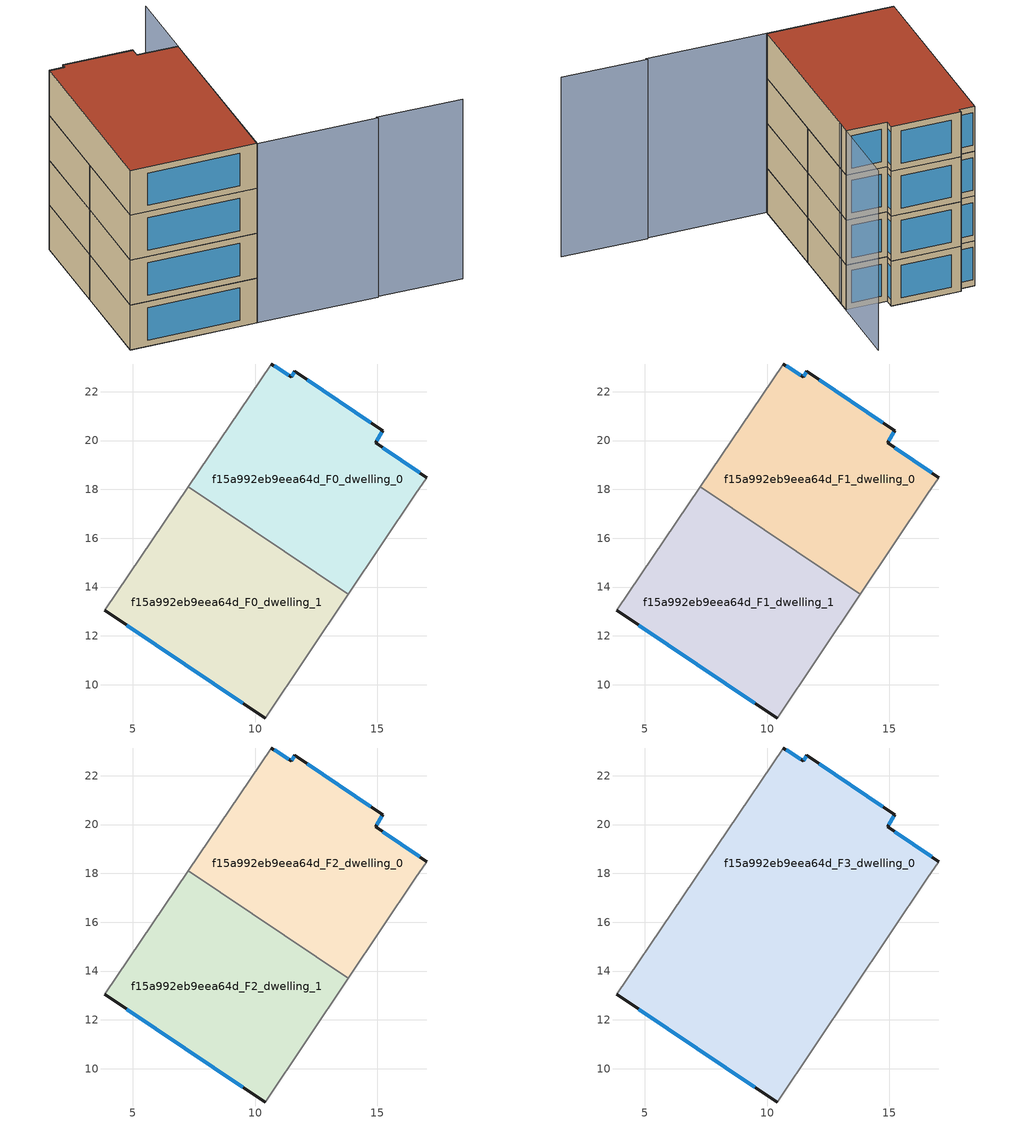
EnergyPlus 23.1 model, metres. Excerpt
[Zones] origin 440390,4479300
f15a992eb9eea64d_F0_dwelling_0
 floor ground (EU_floor_Construction): 13.82,13.7 16.56,17.79 17.03,18.47 14.93,19.91 15.23,20.4 11.64,22.84 11.49,22.6 10.67,23.13 7.27,18.11 z0
 wall outside (EU_wall_Construction): 10.67,23.13 11.49,22.6 11.64,22.84 15.23,20.4 14.93,19.91 17.03,18.47 z0:3
 wall adiabatic (EU_wall_Construction): 17.03,18.47 16.56,17.79 13.82,13.7 / 7.27,18.11 10.67,23.13 z0:3
 wall to f15a992eb9eea64d_F0_dwelling_1 (EU_wall_Construction): 13.82,13.7 7.27,18.11 z0:3
 window (EU_Window_Construction): 15.19,20.33 14.98,19.98 / 15.23,19.71 16.74,18.67 / 10.78,23.06 11.38,22.68 / 11.51,22.64 11.61,22.8 / 12.13,22.5 14.73,20.74 z0.42:2.58
f15a992eb9eea64d_F0_dwelling_1
 floor ground (EU_floor_Construction): 10.41,8.64 13.82,13.7 7.27,18.11 3.84,13.04 z0
 wall outside (EU_wall_Construction): 10.41,8.64 3.84,13.04 z0:3
 wall adiabatic (EU_wall_Construction): 13.82,13.7 10.41,8.64 / 3.84,13.04 7.27,18.11 z0:3
 window (EU_Window_Construction): 9.5,9.25 4.75,12.43 z0.42:2.58
f15a992eb9eea64d_F1_dwelling_0
 floor to f15a992eb9eea64d_F0_dwelling_0 (EU_floor_Construction): 13.82,13.7 16.56,17.79 17.03,18.47 14.93,19.91 15.23,20.4 11.63,22.84 11.49,22.6 10.67,23.13 7.27,18.11 z3
 wall outside (EU_wall_Construction): 10.67,23.13 11.49,22.6 11.64,22.84 15.23,20.4 14.93,19.91 17.03,18.47 z3:6
 wall adiabatic (EU_wall_Construction): 17.03,18.47 16.56,17.79 13.82,13.7 / 7.27,18.11 10.67,23.13 z3:6
 wall to f15a992eb9eea64d_F1_dwelling_1 (EU_wall_Construction): 13.82,13.7 7.27,18.11 z3:6
 window (EU_Window_Construction): 15.19,20.33 14.98,19.98 / 15.23,19.71 16.74,18.67 / 10.78,23.06 11.38,22.68 / 11.51,22.64 11.61,22.8 / 12.13,22.5 14.73,20.74 z3.42:5.58
f15a992eb9eea64d_F1_dwelling_1
 floor to f15a992eb9eea64d_F0_dwelling_1 (EU_floor_Construction): 10.41,8.64 13.82,13.7 7.27,18.11 3.84,13.04 z3
 wall outside (EU_wall_Construction): 10.41,8.64 3.84,13.04 z3:6
 wall adiabatic (EU_wall_Construction): 13.82,13.7 10.41,8.64 / 3.84,13.04 7.27,18.11 z3:6
 window (EU_Window_Construction): 9.5,9.25 4.75,12.43 z3.42:5.58
f15a992eb9eea64d_F2_dwelling_0
 floor to f15a992eb9eea64d_F1_dwelling_0 (EU_floor_Construction): 13.82,13.7 16.56,17.79 17.03,18.47 14.93,19.91 15.23,20.4 11.63,22.84 11.49,22.6 10.67,23.13 7.27,18.11 z6
 wall outside (EU_wall_Construction): 10.67,23.13 11.49,22.6 11.64,22.84 15.23,20.4 14.93,19.91 17.03,18.47 z6:9
 wall adiabatic (EU_wall_Construction): 17.03,18.47 16.56,17.79 13.82,13.7 / 7.27,18.11 10.67,23.13 z6:9
 wall to f15a992eb9eea64d_F2_dwelling_1 (EU_wall_Construction): 13.82,13.7 7.27,18.11 z6:9
 window (EU_Window_Construction): 15.19,20.33 14.98,19.98 / 15.23,19.71 16.74,18.67 / 10.78,23.06 11.38,22.68 / 11.51,22.64 11.61,22.8 / 12.13,22.5 14.73,20.74 z6.42:8.58
f15a992eb9eea64d_F2_dwelling_1
 floor to f15a992eb9eea64d_F1_dwelling_1 (EU_floor_Construction): 10.41,8.64 13.82,13.7 7.27,18.11 3.84,13.04 z6
 wall outside (EU_wall_Construction): 10.41,8.64 3.84,13.04 z6:9
 wall adiabatic (EU_wall_Construction): 13.82,13.7 10.41,8.64 / 3.84,13.04 7.27,18.11 z6:9
 window (EU_Window_Construction): 9.5,9.25 4.75,12.43 z6.42:8.58
f15a992eb9eea64d_F3_dwelling_0
 floor to f15a992eb9eea64d_F2_dwelling_0 (EU_floor_Construction): 13.82,13.7 16.56,17.79 17.03,18.47 14.93,19.91 15.23,20.4 11.63,22.84 11.49,22.6 10.67,23.13 7.27,18.11 z9
 floor to f15a992eb9eea64d_F2_dwelling_1 (EU_floor_Construction): 10.41,8.64 13.82,13.7 7.27,18.11 3.84,13.04 z9
 wall outside (EU_wall_Construction): 10.41,8.64 3.84,13.04 / 10.67,23.13 11.49,22.6 11.64,22.84 15.23,20.4 14.93,19.91 17.03,18.47 z9:12
 wall adiabatic (EU_wall_Construction): 17.03,18.47 16.56,17.79 10.41,8.64 / 3.84,13.04 10.67,23.13 z9:12
 window (EU_Window_Construction): 15.19,20.33 14.98,19.98 / 15.23,19.71 16.74,18.67 / 9.5,9.25 4.75,12.43 / 10.78,23.06 11.38,22.68 / 11.51,22.64 11.61,22.8 / 12.13,22.5 14.73,20.74 z9.42:11.58
 roof outside (EU_roof_Construction): 15.23,20.4 14.93,19.91 17.03,18.47 16.56,17.79 10.41,8.64 3.84,13.04 10.67,23.13 11.49,22.6 11.64,22.84 z12
shading: 16.64,4.42 10.38,8.66 / 10.38,8.66 19.76,22.51 / 21.08,1.53 16.64,4.54 z0:12
[Building]
EU S2 Campaign: North Axis=0; Terrain=City; Solar Distribution=FullExterior
[Site:Location]
Madrid: Latitude=40.5; Longitude=-3.5; Time Zone=1; Elevation=609
[SizingPeriod:WeatherFileDays]
AnnualSizingPeriod: Begin Month=1; Begin Day of Month=1; End Month=12; End Day of Month=31; Day of Week for Start Day=Monday; Use Weather File Daylight Saving Period=No; Use Weather File Rain and Snow Indicators=No
[MATERIAL]
EU_InternalMass_Material: Roughness=MediumRough; Thickness=0.1; Conductivity=1; Density=1800; Specific Heat=900; Thermal Absorptance=0.9; Solar Absorptance=0.7; Visible Absorptance=0.7
[MATERIAL:NOMASS] Roughness=MediumRough; Thermal Absorptance=0.9; Solar Absorptance=0.7; Visible Absorptance=0.7
Name | Thermal Resistance
EU_wall_NoMass | 1.60022
EU_roof_NoMass | 1.57597
EU_floor_NoMass | 0.470652
[WINDOWMATERIAL:SIMPLEGLAZINGSYSTEM]
EU_Window_SimpleGlazing: UFactor=3.28802; Solar Heat Gain Coefficient=0.85; Visible Transmittance=0.85
[CONSTRUCTION]
EU_wall_Construction: EU_wall_NoMass
EU_roof_Construction: EU_roof_NoMass
EU_floor_Construction: EU_floor_NoMass
EU_InternalMass_Construction: EU_InternalMass_Material
EU_Window_Construction: EU_Window_SimpleGlazing
[ZONE] Type=1; Multiplier=1; Ceiling Height=autocalculate; Floor Area=autocalculate; Part of Total Floor Area=Yes
Name | Volume
f15a992eb9eea64d_F0_dwelling_0; f15a992eb9eea64d_F0_dwelling_1; f15a992eb9eea64d_F1_dwelling_1; f15a992eb9eea64d_F2_dwelling_1 | 144.858
f15a992eb9eea64d_F1_dwelling_0; f15a992eb9eea64d_F2_dwelling_0 | 144.859
f15a992eb9eea64d_F3_dwelling_0 | 289.703
[INTERNALMASS] Construction=EU_InternalMass_Construction
Name | Zone or ZoneList | Surface Area
f15a992eb9eea64d_F0_dwelling_0_EU_InternalMass | f15a992eb9eea64d_F0_dwelling_0 | 48.2862
f15a992eb9eea64d_F0_dwelling_1_EU_InternalMass | f15a992eb9eea64d_F0_dwelling_1 | 48.2859
f15a992eb9eea64d_F1_dwelling_0_EU_InternalMass | f15a992eb9eea64d_F1_dwelling_0 | 48.2862
f15a992eb9eea64d_F1_dwelling_1_EU_InternalMass | f15a992eb9eea64d_F1_dwelling_1 | 48.2859
f15a992eb9eea64d_F2_dwelling_0_EU_InternalMass | f15a992eb9eea64d_F2_dwelling_0 | 48.2862
f15a992eb9eea64d_F2_dwelling_1_EU_InternalMass | f15a992eb9eea64d_F2_dwelling_1 | 48.2859
f15a992eb9eea64d_F3_dwelling_0_EU_InternalMass | f15a992eb9eea64d_F3_dwelling_0 | 96.5676
[OTHEREQUIPMENT] Fuel Type=Electricity; Design Level Calculation Method=Watts/Area; Power per Zone Floor Area=1; Fraction Latent=0; Fraction Radiant=0; Fraction Lost=0; Carbon Dioxide Generation Rate=0; EndUse Subcategory=EU_Step8_InternalGains
Name | Zone or ZoneList or Space or SpaceList | Schedule
EU_Step8_InternalGain_f15a992eb9eea64d_F0_dwelling_0_f000 | f15a992eb9eea64d_F0_dwelling_0 | EU_Step8_GainSchedule_f15a992eb9eea64d_F0_dwelling_0_f000
EU_Step8_InternalGain_f15a992eb9eea64d_F0_dwelling_1_f000 | f15a992eb9eea64d_F0_dwelling_1 | EU_Step8_GainSchedule_f15a992eb9eea64d_F0_dwelling_1_f000
EU_Step8_InternalGain_f15a992eb9eea64d_F1_dwelling_0_f000 | f15a992eb9eea64d_F1_dwelling_0 | EU_Step8_GainSchedule_f15a992eb9eea64d_F1_dwelling_0_f000
EU_Step8_InternalGain_f15a992eb9eea64d_F1_dwelling_1_f000 | f15a992eb9eea64d_F1_dwelling_1 | EU_Step8_GainSchedule_f15a992eb9eea64d_F1_dwelling_1_f000
EU_Step8_InternalGain_f15a992eb9eea64d_F2_dwelling_0_f000 | f15a992eb9eea64d_F2_dwelling_0 | EU_Step8_GainSchedule_f15a992eb9eea64d_F2_dwelling_0_f000
EU_Step8_InternalGain_f15a992eb9eea64d_F2_dwelling_1_f000 | f15a992eb9eea64d_F2_dwelling_1 | EU_Step8_GainSchedule_f15a992eb9eea64d_F2_dwelling_1_f000
EU_Step8_InternalGain_f15a992eb9eea64d_F3_dwelling_0_f000 | f15a992eb9eea64d_F3_dwelling_0 | EU_Step8_GainSchedule_f15a992eb9eea64d_F3_dwelling_0_f000
[ZONEVENTILATION:DESIGNFLOWRATE] Schedule=EU_AlwaysOn; Design Flow Rate Calculation Method=AirChanges/Hour; Air Changes per Hour=0.480704; Ventilation Type=Natural; Fan Pressure Rise=0; Fan Total Efficiency=1; Constant Term Coefficient=1; Temperature Term Coefficient=0; Velocity Term Coefficient=0; Velocity Squared Term Coefficient=0; Minimum Indoor Temperature=-100; Maximum Indoor Temperature=100; Delta Temperature=-100; Minimum Outdoor Temperature=-100; Maximum Outdoor Temperature=100; Maximum Wind Speed=40
Name | Zone or ZoneList or Space or SpaceList
EU_ConstantAir_f15a992eb9eea64d_F0_dwelling_0 | f15a992eb9eea64d_F0_dwelling_0
EU_ConstantAir_f15a992eb9eea64d_F0_dwelling_1 | f15a992eb9eea64d_F0_dwelling_1
EU_ConstantAir_f15a992eb9eea64d_F1_dwelling_0 | f15a992eb9eea64d_F1_dwelling_0
EU_ConstantAir_f15a992eb9eea64d_F1_dwelling_1 | f15a992eb9eea64d_F1_dwelling_1
EU_ConstantAir_f15a992eb9eea64d_F2_dwelling_0 | f15a992eb9eea64d_F2_dwelling_0
EU_ConstantAir_f15a992eb9eea64d_F2_dwelling_1 | f15a992eb9eea64d_F2_dwelling_1
EU_ConstantAir_f15a992eb9eea64d_F3_dwelling_0 | f15a992eb9eea64d_F3_dwelling_0
[HVACTEMPLATE:THERMOSTAT] Constant Heating Setpoint=20; Constant Cooling Setpoint=50
EU_HeatOnly_f15a992eb9eea64d_F0_dwelling_0; EU_HeatOnly_f15a992eb9eea64d_F0_dwelling_1; EU_HeatOnly_f15a992eb9eea64d_F1_dwelling_0; EU_HeatOnly_f15a992eb9eea64d_F1_dwelling_1; EU_HeatOnly_f15a992eb9eea64d_F2_dwelling_0; EU_HeatOnly_f15a992eb9eea64d_F2_dwelling_1; EU_HeatOnly_f15a992eb9eea64d_F3_dwelling_0
[HVACTEMPLATE:ZONE:IDEALLOADSAIRSYSTEM] System Availability Schedule=EU_AlwaysOn; Maximum Heating Supply Air Temperature=50; Minimum Cooling Supply Air Temperature=13; Maximum Heating Supply Air Humidity Ratio=0.0156; Minimum Cooling Supply Air Humidity Ratio=0.0077; Heating Limit=NoLimit; Cooling Limit=NoLimit; Heating Availability Schedule=EU_AlwaysOn; Cooling Availability Schedule=EU_CoolingOff; Dehumidification Control Type=ConstantSensibleHeatRatio; Cooling Sensible Heat Ratio=0.7; Dehumidification Setpoint=60; Humidification Control Type=None; Humidification Setpoint=30; Outdoor Air Method=None; Outdoor Air Flow Rate per Person=0.00944; Outdoor Air Flow Rate per Zone Floor Area=0; Outdoor Air Flow Rate per Zone=0; Demand Controlled Ventilation Type=None; Outdoor Air Economizer Type=NoEconomizer; Heat Recovery Type=None; Sensible Heat Recovery Effectiveness=0.7; Latent Heat Recovery Effectiveness=0.65
Name | Template Thermostat
f15a992eb9eea64d_F0_dwelling_0 | EU_HeatOnly_f15a992eb9eea64d_F0_dwelling_0
f15a992eb9eea64d_F0_dwelling_1 | EU_HeatOnly_f15a992eb9eea64d_F0_dwelling_1
f15a992eb9eea64d_F1_dwelling_0 | EU_HeatOnly_f15a992eb9eea64d_F1_dwelling_0
f15a992eb9eea64d_F1_dwelling_1 | EU_HeatOnly_f15a992eb9eea64d_F1_dwelling_1
f15a992eb9eea64d_F2_dwelling_0 | EU_HeatOnly_f15a992eb9eea64d_F2_dwelling_0
f15a992eb9eea64d_F2_dwelling_1 | EU_HeatOnly_f15a992eb9eea64d_F2_dwelling_1
f15a992eb9eea64d_F3_dwelling_0 | EU_HeatOnly_f15a992eb9eea64d_F3_dwelling_0
[SIZING:ZONE] Zone Cooling Design Supply Air Temperature Input Method=SupplyAirTemperature; Zone Cooling Design Supply Air Temperature=13; Zone Heating Design Supply Air Temperature Input Method=SupplyAirTemperature; Zone Heating Design Supply Air Temperature=50; Zone Cooling Design Supply Air Humidity Ratio=0.008; Zone Heating Design Supply Air Humidity Ratio=0.008; Cooling Design Air Flow Method=DesignDay; Cooling Design Air Flow Rate=0; Cooling Minimum Air Flow per Zone Floor Area=0.000762; Cooling Minimum Air Flow=0; Cooling Minimum Air Flow Fraction=0.2; Heating Design Air Flow Method=DesignDay; Heating Design Air Flow Rate=0; Heating Maximum Air Flow per Zone Floor Area=0.002032; Heating Maximum Air Flow=0.141576; Heating Maximum Air Flow Fraction=0.3; Account for Dedicated Outdoor Air System=No; Dedicated Outdoor Air System Control Strategy=NeutralSupplyAir; Dedicated Outdoor Air Low Setpoint Temperature for Design=autosize; Dedicated Outdoor Air High Setpoint Temperature for Design=autosize; Zone Load Sizing Method=Sensible Load Only No Latent Load; Zone Latent Cooling Design Supply Air Humidity Ratio Input Method=HumidityRatioDifference; Zone Cooling Design Supply Air Humidity Ratio Difference=0.005; Zone Latent Heating Design Supply Air Humidity Ratio Input Method=HumidityRatioDifference; Zone Humidification Design Supply Air Humidity Ratio Difference=0.005
f15a992eb9eea64d_F0_dwelling_0; f15a992eb9eea64d_F0_dwelling_1; f15a992eb9eea64d_F1_dwelling_0; f15a992eb9eea64d_F1_dwelling_1; f15a992eb9eea64d_F2_dwelling_0; f15a992eb9eea64d_F2_dwelling_1; f15a992eb9eea64d_F3_dwelling_0
[SCHEDULE:CONSTANT]
Name | Hourly Value
EU_AlwaysOn | 1
EU_CoolingOff | 0
[SCHEDULE:FILE] Column Number=1; Rows to Skip at Top=0; Number of Hours of Data=8760; Column Separator=Comma; Interpolate to Timestep=No; Minutes per Item=60; Adjust Schedule for Daylight Savings=Yes
Name | File
EU_Step8_GainSchedule_f15a992eb9eea64d_F0_dwelling_0_f000 | ../../schedules/f15a992eb9eea64d/f15a992eb9eea64d_F0_dwelling_0_f000_gain.csv
EU_Step8_GainSchedule_f15a992eb9eea64d_F0_dwelling_1_f000 | ../../schedules/f15a992eb9eea64d/f15a992eb9eea64d_F0_dwelling_1_f000_gain.csv
EU_Step8_GainSchedule_f15a992eb9eea64d_F1_dwelling_0_f000 | ../../schedules/f15a992eb9eea64d/f15a992eb9eea64d_F1_dwelling_0_f000_gain.csv
EU_Step8_GainSchedule_f15a992eb9eea64d_F1_dwelling_1_f000 | ../../schedules/f15a992eb9eea64d/f15a992eb9eea64d_F1_dwelling_1_f000_gain.csv
EU_Step8_GainSchedule_f15a992eb9eea64d_F2_dwelling_0_f000 | ../../schedules/f15a992eb9eea64d/f15a992eb9eea64d_F2_dwelling_0_f000_gain.csv
EU_Step8_GainSchedule_f15a992eb9eea64d_F2_dwelling_1_f000 | ../../schedules/f15a992eb9eea64d/f15a992eb9eea64d_F2_dwelling_1_f000_gain.csv
EU_Step8_GainSchedule_f15a992eb9eea64d_F3_dwelling_0_f000 | ../../schedules/f15a992eb9eea64d/f15a992eb9eea64d_F3_dwelling_0_f000_gain.csv
